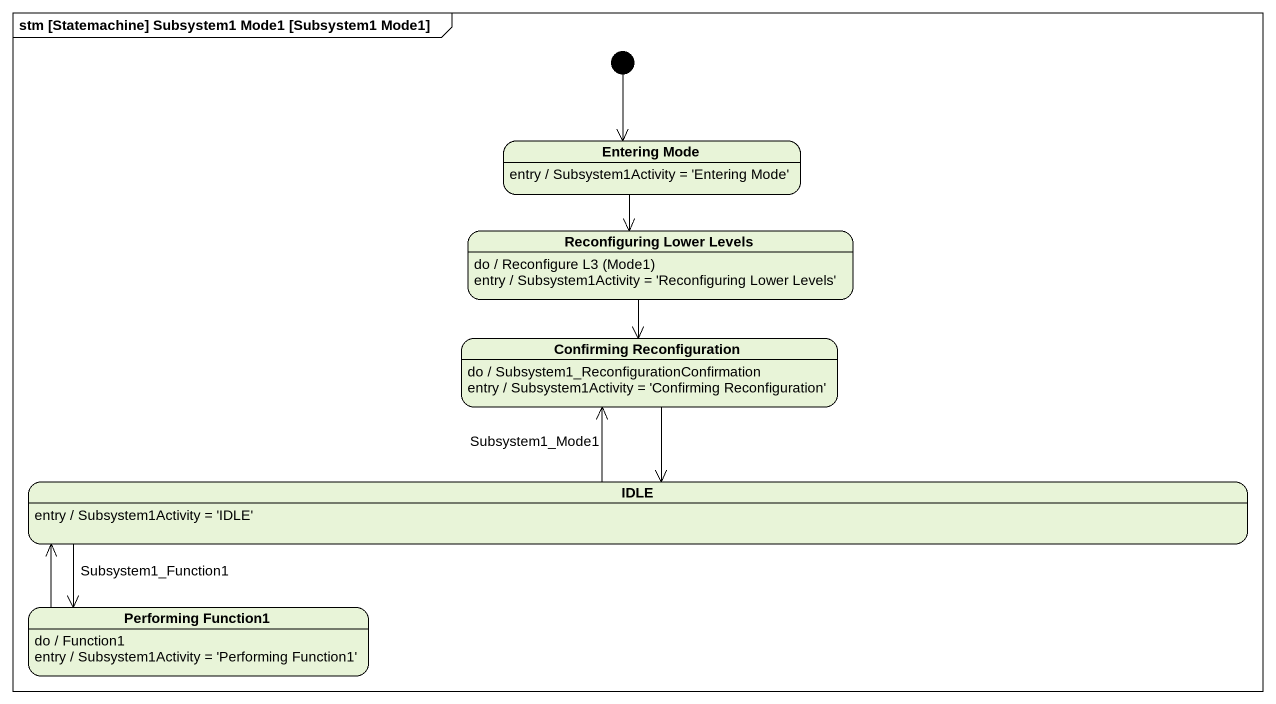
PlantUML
@startuml
mainframe stm [Statemachine] Subsystem1 Mode1 [Subsystem1 Mode1]
hide empty description
state "Entering Mode" as Entering_Mode
Entering_Mode : entry / Subsystem1Activity = 'Entering Mode'
state "Reconfiguring Lower Levels" as Reconfiguring_Lower_Levels
Reconfiguring_Lower_Levels : do / Reconfigure L3 (Mode1)
Reconfiguring_Lower_Levels : entry / Subsystem1Activity = 'Reconfiguring Lower Levels'
state "Confirming Reconfiguration" as Confirming_Reconfiguration
Confirming_Reconfiguration : do / Subsystem1_ReconfigurationConfirmation
Confirming_Reconfiguration : entry / Subsystem1Activity = 'Confirming Reconfiguration'
state IDLE
IDLE : entry / Subsystem1Activity = 'IDLE'
state "Performing Function1" as Performing_Function1
Performing_Function1 : do / Function1
Performing_Function1 : entry / Subsystem1Activity = 'Performing Function1'
[*] --> Entering_Mode
Entering_Mode --> Reconfiguring_Lower_Levels
Reconfiguring_Lower_Levels --> Confirming_Reconfiguration
Confirming_Reconfiguration --> IDLE
IDLE -up-> Confirming_Reconfiguration : Subsystem1_Mode1
IDLE -left-> Performing_Function1 : Subsystem1_Function1
Performing_Function1 -right-> IDLE
@enduml
